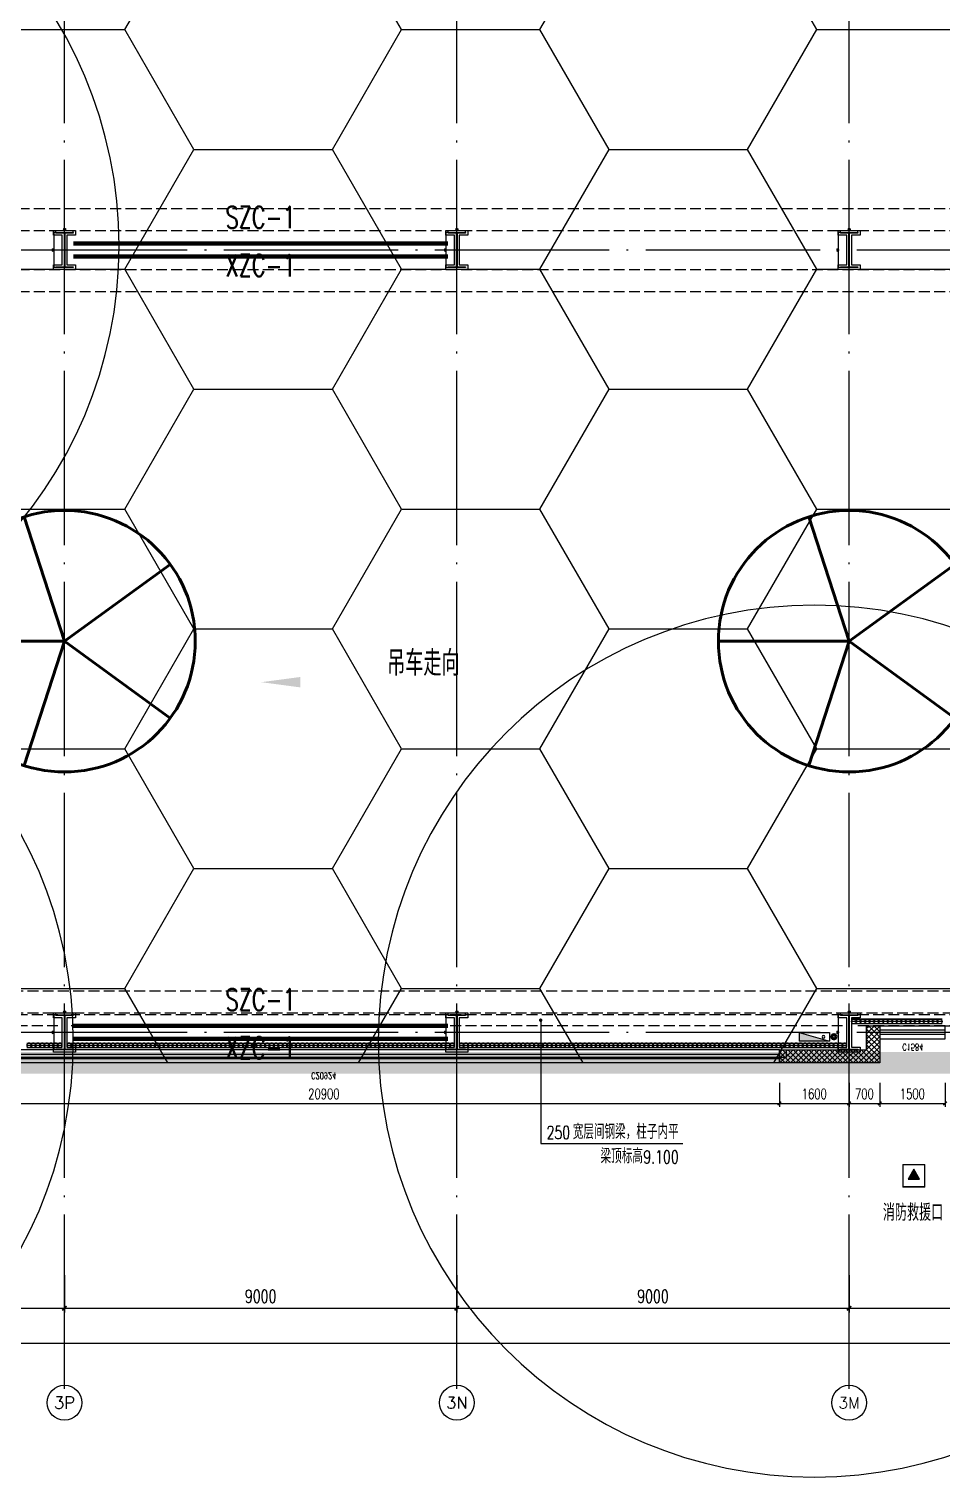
# Model space of a CAD drawing. Extents: x -821772 to -21949, y 506164 to 1049594.
# Drawn here: x -246670 to -225723, y 538719 to 571942 of the extents above; entities that cross this region are included whole.
import ezdxf
from ezdxf.enums import TextEntityAlignment as Align
from ezdxf.xclip import XClip

# ---------------------------------------------------------------- set-up
doc = ezdxf.new("R2010")
doc.units = 0
doc.header["$LTSCALE"] = 1000
doc.header["$MEASUREMENT"] = 0
doc.header["$XCLIPFRAME"] = 2
for name, pattern in [('10平面20250807_t3$0$CENTER', [2, 1.25, -0.25, 0.25, -0.25]), ('10平面20250807_t3$0$DASH', [0.35, 0.25, -0.1]), ('10平面20250807_t3$0$DOTE', [2.42, 2, -0.2, 0.02, -0.2]), ('DASH', [0.35, 0.25, -0.1])]:
    doc.linetypes.add(name, pattern=pattern)
doc.layers.get('Defpoints').update_dxf_attribs({"color": 210})
for name, color, linetype, lineweight in [('1-防火分区线', 201, 'DASH', 50), ('10平面20250807_t3$0$LG-ZF消防', 1, 'Continuous', 60), ('10平面20250807_t3$0$THIN', 8, 'Continuous', 0), ('10平面20250807_t3$0$柱间支撑', 8, '10平面20250807_t3$0$CENTER', 0)]:
    doc.layers.add(name, color=color, linetype=linetype, lineweight=lineweight)
for name, color, linetype in [('10平面20250807_t3$0$A-AXIS-D', 8, 'Continuous'), ('10平面20250807_t3$0$A-AXIS-DOTE', 8, '10平面20250807_t3$0$DOTE'), ('10平面20250807_t3$0$A-AXIS-DP', 8, 'Continuous'), ('10平面20250807_t3$0$A-AXIS-SYMB', 8, 'Continuous'), ('10平面20250807_t3$0$A-HATCH-2', 8, 'Continuous'), ('10平面20250807_t3$0$A-HRAIL', 8, 'Continuous'), ('10平面20250807_t3$0$A-LIN-V', 8, 'Continuous'), ('10平面20250807_t3$0$A-SFCE', 8, 'Continuous'), ('10平面20250807_t3$0$A-TEXT', 8, 'Continuous'), ('10平面20250807_t3$0$A-WINDOW', 8, 'Continuous'), ('10平面20250807_t3$0$AS-COLN', 8, 'Continuous'), ('10平面20250807_t3$0$AS-WALL', 8, 'Continuous'), ('10平面20250807_t3$0$AS-结构边线层', 8, 'Continuous'), ('10平面20250807_t3$0$DIM_SYMB', 8, 'Continuous'), ('10平面20250807_t3$0$PUB_HATCH', 8, 'Continuous'), ('10平面20250807_t3$0$PUB_TEXT', 8, 'Continuous'), ('10平面20250807_t3$0$RP-N2-01$0$$0$A-WIND-J', 8, 'Continuous'), ('10平面20250807_t3$0$RP-N2-01$0$A-WIND-J', 8, 'Continuous'), ('10平面20250807_t3$0$SB_ZF消火栓', 10, 'Continuous'), ('10平面20250807_t3$0$SB_ZF消火栓M', 10, 'Continuous'), ('10平面20250807_t3$0$建-窗', 8, 'Continuous'), ('10平面20250807_t3$0$建-箭头', 8, 'Continuous'), ('10平面20250807_t3$0$建-门窗编号', 8, 'Continuous'), ('PUB_HATCH', 8, 'Continuous')]:
    doc.layers.add(name, color=color, linetype=linetype)
doc.styles.add('10平面20250807_t3$0$_TCH_AXIS', font='COMPLEX', dxfattribs={"bigfont": 'GBCBIG'})
doc.styles.add('10平面20250807_t3$0$_TCH_DIM', font='SIMPLEX', dxfattribs={"bigfont": 'GBCBIG'})
doc.styles.add('10平面20250807_t3$0$_TCH_DIM_T3', font='SIMPLEX', dxfattribs={"width": 0.705882, "bigfont": 'GBCBIG'})
doc.styles.add('10平面20250807_t3$0$A-STANDARD', font='SIMPLEX', dxfattribs={"bigfont": 'GBCBIG'})
doc.styles.add('10平面20250807_t3$0$A-WIN-LABEL', font='SIMPLEX', dxfattribs={"bigfont": 'GBCBIG'})
doc.styles.add('10平面20250807_t3$0$TSSD_Rein', font='tj-romans1.shx', dxfattribs={"width": 0.7, "bigfont": 'tj-hztxt.shx'})
doc.dimstyles.new('10平面20250807_t3$0$_TCH_ARCH&&10', dxfattribs={"dimtxt": 29.75, "dimasz": 10, "dimexe": 10, "dimexo": 10, "dimgap": 12.625, "dimtad": 1, "dimdec": 0, "dimzin": 0, "dimdsep": 46, "dimtxsty": '10平面20250807_t3$0$_TCH_DIM_T3', "dimblk": '10平面20250807_t3$0$_ArchTick', "dimcen": 0.09, "dimclrt": 7, "dimazin": 2, "dimtfac": 1, "dimtdec": 0, "dimtix": 1, "dimtmove": 2, "dimatfit": 3, "dimfxl": 0, "dimtolj": 1, "dimtzin": 0, "dimarcsym": 0})
doc.dimstyles.new('10平面20250807_t3$0$_TCH_ARCH&&100', dxfattribs={"dimtxt": 297.5, "dimasz": 100, "dimexe": 100, "dimexo": 100, "dimgap": 126.25, "dimtad": 1, "dimdec": 0, "dimzin": 0, "dimdsep": 46, "dimtxsty": '10平面20250807_t3$0$_TCH_DIM_T3', "dimblk": '10平面20250807_t3$0$_ArchTick', "dimcen": 0.09, "dimclrt": 7, "dimazin": 2, "dimtfac": 1, "dimtdec": 0, "dimtix": 1, "dimtmove": 2, "dimatfit": 3, "dimfxl": 0, "dimtolj": 1, "dimtzin": 0, "dimarcsym": 0})
doc.dimstyles.new('10平面20250807_t3$0$_TCH_ARCH&&80', dxfattribs={"dimtxt": 238, "dimasz": 80, "dimexe": 80, "dimexo": 80, "dimgap": 101, "dimtad": 1, "dimdec": 0, "dimzin": 0, "dimdsep": 46, "dimtxsty": '10平面20250807_t3$0$_TCH_DIM_T3', "dimblk": '10平面20250807_t3$0$_ArchTick', "dimcen": 0.09, "dimclrt": 7, "dimazin": 2, "dimtfac": 1, "dimtdec": 0, "dimtix": 1, "dimtmove": 2, "dimatfit": 3, "dimfxl": 0, "dimtolj": 1, "dimtzin": 0, "dimarcsym": 0})
pattern_1 = [(45, (60, 0), (-60.000061, 60.000061), []), (135, (60, 0), (-60.000061, -60.000061), [])]

# ---------------------------------------------------------------- blocks, each defined once
blk = doc.blocks.new('10平面20250807_t3$0$_ArchTick')
at = {"color": 0, "linetype": 'ByBlock', "const_width": 0.4}
blk.add_lwpolyline([(-0.5, -0.5), (0.5, 0.5)], dxfattribs=at)
blk = doc.blocks.new('*D9910')
at = {"layer": '10平面20250807_t3$0$A-AXIS-D', "color": 0, "lineweight": -2}
for p, q in [((-34118, -261470), (-34118, -262328)), ((-25118, -261470), (-25118, -262328)), ((-34118, -262228), (-25118, -262228))]:
    blk.add_line(p, q, dxfattribs=at)
at = {"layer": 'Defpoints', "color": 0}
for p in [(-34118, -261370), (-25118, -261370), (-25118, -262228)]:
    blk.add_point(p, dxfattribs=at)
at = {"layer": '10平面20250807_t3$0$A-AXIS-D', "color": 0, "lineweight": -2, "xscale": 100, "yscale": 100, "zscale": 100, "rotation": 180}
blk.add_blockref('10平面20250807_t3$0$_ArchTick', (-34118, -262228), dxfattribs=at)
at = {"layer": '10平面20250807_t3$0$A-AXIS-D', "color": 0, "lineweight": -2, "xscale": 100, "yscale": 100, "zscale": 100}
blk.add_blockref('10平面20250807_t3$0$_ArchTick', (-25118, -262228), dxfattribs=at)
at = {"layer": '10平面20250807_t3$0$A-AXIS-D', "color": 7, "insert": (-29618, -261953), "char_height": 297.5, "attachment_point": 5, "style": '10平面20250807_t3$0$_TCH_DIM_T3'}
blk.add_mtext('\\A1;9000', dxfattribs=at)
blk = doc.blocks.new('*D9911')
at = {"layer": '10平面20250807_t3$0$A-AXIS-D', "color": 0, "lineweight": -2}
for p, q in [((-25118, -261470), (-25118, -262328)), ((-16118, -261470), (-16118, -262328)), ((-25118, -262228), (-16118, -262228))]:
    blk.add_line(p, q, dxfattribs=at)
at = {"layer": 'Defpoints', "color": 0}
for p in [(-25118, -261370), (-16118, -261370), (-16118, -262228)]:
    blk.add_point(p, dxfattribs=at)
at = {"layer": '10平面20250807_t3$0$A-AXIS-D', "color": 0, "lineweight": -2, "xscale": 100, "yscale": 100, "zscale": 100, "rotation": 180}
blk.add_blockref('10平面20250807_t3$0$_ArchTick', (-25118, -262228), dxfattribs=at)
at = {"layer": '10平面20250807_t3$0$A-AXIS-D', "color": 0, "lineweight": -2, "xscale": 100, "yscale": 100, "zscale": 100}
blk.add_blockref('10平面20250807_t3$0$_ArchTick', (-16118, -262228), dxfattribs=at)
at = {"layer": '10平面20250807_t3$0$A-AXIS-D', "color": 7, "insert": (-20618, -261953), "char_height": 297.5, "attachment_point": 5, "style": '10平面20250807_t3$0$_TCH_DIM_T3'}
blk.add_mtext('\\A1;9000', dxfattribs=at)
blk = doc.blocks.new('*D9912')
at = {"layer": '10平面20250807_t3$0$A-AXIS-D', "color": 0, "lineweight": -2}
for p, q in [((-16118, -261470), (-16118, -262328)), ((-7118, -261470), (-7118, -262328)), ((-16118, -262228), (-7118, -262228))]:
    blk.add_line(p, q, dxfattribs=at)
at = {"layer": 'Defpoints', "color": 0}
for p in [(-16118, -261370), (-7118, -261370), (-7118, -262228)]:
    blk.add_point(p, dxfattribs=at)
at = {"layer": '10平面20250807_t3$0$A-AXIS-D', "color": 0, "lineweight": -2, "xscale": 100, "yscale": 100, "zscale": 100, "rotation": 180}
blk.add_blockref('10平面20250807_t3$0$_ArchTick', (-16118, -262228), dxfattribs=at)
at = {"layer": '10平面20250807_t3$0$A-AXIS-D', "color": 0, "lineweight": -2, "xscale": 100, "yscale": 100, "zscale": 100}
blk.add_blockref('10平面20250807_t3$0$_ArchTick', (-7118, -262228), dxfattribs=at)
at = {"layer": '10平面20250807_t3$0$A-AXIS-D', "color": 7, "insert": (-11618, -261953), "char_height": 297.5, "attachment_point": 5, "style": '10平面20250807_t3$0$_TCH_DIM_T3'}
blk.add_mtext('\\A1;9000', dxfattribs=at)
blk = doc.blocks.new('*D9913')
at = {"layer": '10平面20250807_t3$0$A-AXIS-D', "color": 0, "lineweight": -2}
for p, q in [((-7118, -261470), (-7118, -262328)), ((1882, -261470), (1882, -262328)), ((-7118, -262228), (1882, -262228))]:
    blk.add_line(p, q, dxfattribs=at)
at = {"layer": 'Defpoints', "color": 0}
for p in [(-7118, -261370), (1882, -261370), (1882, -262228)]:
    blk.add_point(p, dxfattribs=at)
at = {"layer": '10平面20250807_t3$0$A-AXIS-D', "color": 0, "lineweight": -2, "xscale": 100, "yscale": 100, "zscale": 100, "rotation": 180}
blk.add_blockref('10平面20250807_t3$0$_ArchTick', (-7118, -262228), dxfattribs=at)
at = {"layer": '10平面20250807_t3$0$A-AXIS-D', "color": 0, "lineweight": -2, "xscale": 100, "yscale": 100, "zscale": 100}
blk.add_blockref('10平面20250807_t3$0$_ArchTick', (1882, -262228), dxfattribs=at)
at = {"layer": '10平面20250807_t3$0$A-AXIS-D', "color": 7, "insert": (-2618, -261953), "char_height": 297.5, "attachment_point": 5, "style": '10平面20250807_t3$0$_TCH_DIM_T3'}
blk.add_mtext('\\A1;9000', dxfattribs=at)
blk = doc.blocks.new('*D10049')
at = {"layer": '10平面20250807_t3$0$A-AXIS-D', "color": 0, "lineweight": -2}
for p, q in [((-93018, -261570), (-93018, -263128)), ((92682, -261570), (92682, -263128)), ((-93018, -263028), (92682, -263028))]:
    blk.add_line(p, q, dxfattribs=at)
at = {"layer": 'Defpoints', "color": 0}
for p in [(-93018, -261470), (92682, -261470), (92682, -263028)]:
    blk.add_point(p, dxfattribs=at)
at = {"layer": '10平面20250807_t3$0$A-AXIS-D', "color": 0, "lineweight": -2, "xscale": 100, "yscale": 100, "zscale": 100, "rotation": 180}
blk.add_blockref('10平面20250807_t3$0$_ArchTick', (-93018, -263028), dxfattribs=at)
at = {"layer": '10平面20250807_t3$0$A-AXIS-D', "color": 0, "lineweight": -2, "xscale": 100, "yscale": 100, "zscale": 100}
blk.add_blockref('10平面20250807_t3$0$_ArchTick', (92682, -263028), dxfattribs=at)
at = {"layer": '10平面20250807_t3$0$A-AXIS-D', "color": 7, "insert": (-168, -262753), "char_height": 297.5, "attachment_point": 5, "style": '10平面20250807_t3$0$_TCH_DIM_T3'}
blk.add_mtext('\\A1;185700', dxfattribs=at)
blk = doc.blocks.new('10平面20250807_t3$0$WINDOW2DLIB$DYNSTYLE$00000005')
at = {"color": 0}
for points in [[(-0.5, 0.5), (-0.5, -0.5)], [(-0.5, 0.5), (0.5, 0.5)], [(0.5, -0.5), (0.5, 0.5)], [(0.5, 0.1667), (-0.5, 0.1667)], [(0.5, -0.1667), (-0.5, -0.1667)], [(-0.5, -0.5), (0.5, -0.5)]]:
    blk.add_lwpolyline(points, dxfattribs=at)
blk = doc.blocks.new('10平面20250807_t3$0$42343243')
at = {"layer": '10平面20250807_t3$0$PUB_HATCH'}
h = blk.add_hatch(dxfattribs=at)
h.set_pattern_fill('多孔材料', color=256, scale=30, style=0)
h.set_pattern_definition(pattern_1)
h.paths.add_polyline_path([(-227154, 1223170), (-229454, 1223170), (-229454, 1222870), (-227454, 1222870)])
h = blk.add_hatch(dxfattribs=at)
h.set_pattern_fill('多孔材料', color=256, scale=30, style=0)
h.set_pattern_definition(pattern_1)
h.paths.add_polyline_path([(-227454, 1222320), (-227154, 1222620), (-227154, 1223170), (-227454, 1222870)])
h = blk.add_hatch(dxfattribs=at)
h.set_pattern_fill('多孔材料', color=256, scale=30, style=0)
h.set_pattern_definition(pattern_1)
h.paths.add_polyline_path([(-227454, 1222320), (-227154, 1222320), (-227154, 1222620)])
at = {"layer": '10平面20250807_t3$0$AS-WALL'}
for p, q in [((-227154, 1223170), (-229454, 1223170)), ((-229454, 1223170), (-229454, 1222870)), ((-227154, 1222620), (-227154, 1223170)), ((-229454, 1222870), (-227454, 1222870)), ((-227454, 1222320), (-227454, 1222870)), ((-227454, 1222320), (-227154, 1222320)), ((-227154, 1222320), (-227154, 1222620))]:
    blk.add_line(p, q, dxfattribs=at)
at = {"layer": '10平面20250807_t3$0$建-窗'}
ref = blk.add_blockref('10平面20250807_t3$0$WINDOW2DLIB$DYNSTYLE$00000005', (-239904, 1223020), dxfattribs=dict(at, xscale=-20900, yscale=-300, zscale=300, rotation=359.9999999994902))
ref.add_attrib('A', 'C20924', (-240194, 1223393), dxfattribs={"layer": '10平面20250807_t3$0$建-门窗编号', "ltscale": 500, "height": 148.8, "style": '10平面20250807_t3$0$A-WIN-LABEL', "width": 0.705882})
ref = blk.add_blockref('10平面20250807_t3$0$WINDOW2DLIB$DYNSTYLE$00000005', (-226404, 1222470), dxfattribs=dict(at, xscale=-1500, yscale=300, zscale=300, rotation=179.9999999999555))
ref.add_attrib('A', 'C1584', (-226634, 1222733), dxfattribs={"layer": '10平面20250807_t3$0$建-门窗编号', "ltscale": 500, "height": 148.8, "rotation": 360, "style": '10平面20250807_t3$0$A-WIN-LABEL', "width": 0.705882})
blk = doc.blocks.new('10平面20250807_t3$0$43243')
at = {"layer": '10平面20250807_t3$0$AS-结构边线层'}
blk.add_lwpolyline([(-277514, 548350), (-263994, 548350), (-263994, 548520), (-254454, 548520), (-254454, 549070), (-252354, 549070), (-252354, 548520), (-250514, 548520), (-250514, 548350), (-229294, 548350), (-229294, 548520), (-227454, 548520), (-227454, 549070), (-225354, 549070)], dxfattribs=at)
blk = doc.blocks.new('10平面20250807_t3$0$3243243')
at = {"layer": '10平面20250807_t3$0$A-AXIS-SYMB'}
for p, q in [((-234930, 549200), (-234930, 546370)), ((-234930, 546370), (-231670, 546370))]:
    blk.add_line(p, q, dxfattribs=at)
at = {"layer": '10平面20250807_t3$0$A-AXIS-SYMB', "const_width": 40}
blk.add_lwpolyline([(-234930, 549220, 1), (-234930, 549180, 1)], format="xyb", close=True, dxfattribs=at)
at = {"layer": '10平面20250807_t3$0$A-SFCE', "color": 2, "linetype": '10平面20250807_t3$0$DASH'}
for p, q in [((-246004.2, 549320), (-254704.2, 549320)), ((-219004.2, 549320), (-227704.2, 549320)), ((-246004.2, 549070), (-254704.2, 549070)), ((-219004.2, 549070), (-227704.2, 549070))]:
    blk.add_line(p, q, dxfattribs=at)
at = {"layer": '10平面20250807_t3$0$A-SFCE', "linetype": '10平面20250807_t3$0$DASH'}
for p, q in [((-228004.2, 549320), (-245704.2, 549320)), ((-228004.2, 549070), (-245704.2, 549070))]:
    blk.add_line(p, q, dxfattribs=at)
at = {"layer": '10平面20250807_t3$0$PUB_TEXT', "style": '10平面20250807_t3$0$_TCH_DIM', "width": 0.705882}
for s, p in [('250', (-234795.2, 546475)), ('9.100', (-232575, 545915))]:
    blk.add_text(s, height=297.5, dxfattribs=at).set_placement(p)
at = {"layer": '10平面20250807_t3$0$PUB_TEXT', "style": '10平面20250807_t3$0$_TCH_DIM'}
for s, p in [('宽层间钢梁，柱子内平', (-234195.2, 546475)), ('梁顶标高', (-233558, 545915))]:
    blk.add_text(s, height=337.59, dxfattribs=at).set_placement(p)
blk = doc.blocks.new('10平面20250807_t3$0$4324324')
at = {"layer": '10平面20250807_t3$0$A-HATCH-2', "linetype": '10平面20250807_t3$0$DASH'}
for p, q in [((-313054.2, 567820), (-128854.2, 567820)), ((-313054.2, 567320), (-128854.2, 567320)), ((-313054.2, 566419.9), (-128854.2, 566419.9)), ((-313054.2, 565919.9), (-128854.2, 565919.9)), ((-312854.2, 549870), (-138054.2, 549870)), ((-312854.2, 549370), (-138054.2, 549370))]:
    blk.add_line(p, q, dxfattribs=at)
blk = doc.blocks.new('10平面20250807_t3$0$w4324324')
at = {"layer": '10平面20250807_t3$0$A-HATCH-2', "lineweight": 60}
for q in [(-1694760, 686605), (-1697614, 684532), (-1691907, 684532), (-1696524, 681178), (-1692997, 681178)]:
    blk.add_line((-1694760, 683605), q, dxfattribs=at)
blk.add_circle((-1694760, 683605), 3000, dxfattribs=at)
blk = doc.blocks.new('10平面20250807_t3$0$342343')
at = {"layer": '10平面20250807_t3$0$A-LIN-V'}
for p in [(1030710, 45556), (1030710, 27556)]:
    blk.add_blockref('10平面20250807_t3$0$w4324324', p, dxfattribs=at)
blk = doc.blocks.new('*D10492')
at = {"layer": '10平面20250807_t3$0$A-AXIS-DP', "color": 0, "lineweight": -2}
for p, q in [((-165054, 621030), (-165054, 621079)), ((-165054, 621069), (-164654, 621069)), ((-164654, 621030), (-164654, 621079))]:
    blk.add_line(p, q, dxfattribs=at)
at = {"layer": 'Defpoints', "color": 0}
for p in [(-165054, 621020), (-164654, 621069), (-164654, 621020)]:
    blk.add_point(p, dxfattribs=at)
at = {"layer": '10平面20250807_t3$0$A-AXIS-DP', "color": 0, "lineweight": -2, "xscale": 10, "yscale": 10, "zscale": 10, "rotation": 180}
blk.add_blockref('10平面20250807_t3$0$_ArchTick', (-165054, 621069), dxfattribs=at)
at = {"layer": '10平面20250807_t3$0$A-AXIS-DP', "color": 0, "lineweight": -2, "xscale": 10, "yscale": 10, "zscale": 10}
blk.add_blockref('10平面20250807_t3$0$_ArchTick', (-164654, 621069), dxfattribs=at)
at = {"layer": '10平面20250807_t3$0$A-AXIS-DP', "color": 7, "insert": (-164854, 621096), "char_height": 29.8, "attachment_point": 5, "style": '10平面20250807_t3$0$_TCH_DIM_T3'}
blk.add_mtext('\\A1;400', dxfattribs=at)
blk = doc.blocks.new('*D10493')
at = {"layer": '10平面20250807_t3$0$A-AXIS-DP', "color": 0, "lineweight": -2}
for p, q in [((-165064, 621020), (-165105, 621020)), ((-165095, 620220), (-165095, 621020)), ((-165064, 620220), (-165105, 620220))]:
    blk.add_line(p, q, dxfattribs=at)
at = {"layer": 'Defpoints', "color": 0}
for p in [(-165095, 621020), (-165054, 621020), (-165054, 620220)]:
    blk.add_point(p, dxfattribs=at)
at = {"layer": '10平面20250807_t3$0$A-AXIS-DP', "color": 0, "lineweight": -2, "xscale": 10, "yscale": 10, "zscale": 10}
for p, rotation in [((-165095, 621020), 90), ((-165095, 620220), 270)]:
    blk.add_blockref('10平面20250807_t3$0$_ArchTick', p, dxfattribs=dict(at, rotation=rotation))
at = {"layer": '10平面20250807_t3$0$A-AXIS-DP', "color": 7, "insert": (-165123, 620620), "char_height": 29.8, "attachment_point": 5, "rotation": 90, "style": '10平面20250807_t3$0$_TCH_DIM_T3'}
blk.add_mtext('\\A1;800', dxfattribs=at)
blk = doc.blocks.new('10平面20250807_t3$0$RP-N2-01$0$$0$xfjy')
at = {"layer": '10平面20250807_t3$0$RP-N2-01$0$$0$A-WIND-J'}
h = blk.add_hatch(color=256, dxfattribs=at)
h.dxf.hatch_style = 1
h.paths.add_polyline_path([(1141876, -26214), (1142135, -26214), (1142005, -25989)])
at = {"layer": '10平面20250807_t3$0$RP-N2-01$0$$0$A-WIND-J', "const_width": 25}
blk.add_lwpolyline([(1141755, -25889), (1141755, -26389), (1142255, -26389), (1142255, -25889)], close=True, dxfattribs=at)
at = {"layer": '10平面20250807_t3$0$RP-N2-01$0$$0$A-WIND-J'}
for points in [[(1141755, -26389), (1142255, -26389), (1142255, -25889), (1141755, -25889)], [(1141876, -26214), (1142135, -26214), (1142005, -25989)]]:
    blk.add_lwpolyline(points, close=True, dxfattribs=at)
blk = doc.blocks.new('10平面20250807_t3$0$RP-N2-01$0$xfjy')
at = {"layer": '10平面20250807_t3$0$RP-N2-01$0$$0$A-WIND-J'}
blk.add_blockref('10平面20250807_t3$0$RP-N2-01$0$$0$xfjy', (0, 0), dxfattribs=at)
blk = doc.blocks.new('10平面20250807_t3$0$1232')
at = {"layer": '10平面20250807_t3$0$RP-N2-01$0$A-WIND-J'}
blk.add_blockref('10平面20250807_t3$0$RP-N2-01$0$xfjy', (-1368375, 571769, 0), dxfattribs=at)
at = {"layer": '10平面20250807_t3$0$A-TEXT', "style": '10平面20250807_t3$0$_TCH_DIM'}
blk.add_text('消防救援口', height=384.1, dxfattribs=at).set_placement((-227081, 544597, 0))
blk = doc.blocks.new('10平面20250807_t3$0$23124232432')
at = {"layer": '10平面20250807_t3$0$柱间支撑', "const_width": 100}
for points in [[(-237054, 567020), (-245654, 567020)], [(-237054, 566720), (-245654, 566720)], [(-237054, 549070), (-245654, 549070)], [(-237054, 548770), (-245654, 548770)]]:
    blk.add_lwpolyline(points, dxfattribs=at)
at = {"layer": '10平面20250807_t3$0$THIN', "style": '10平面20250807_t3$0$TSSD_Rein', "width": 0.7}
for s, p in [('SZC-1', (-241354, 567220)), ('XZC-1', (-241354, 566116)), ('SZC-1', (-241354, 549270)), ('XZC-1', (-241354, 548166))]:
    blk.add_text(s, height=500, dxfattribs=at).set_placement(p, align=Align.BOTTOM_CENTER)
blk = doc.blocks.new('10平面20250807_t3$0$99平面图例外参$0$$LinePat$圆环')
for points in [[(0, 150), (300, 150)], [(0, 0), (300, 0)], [(0, -150), (300, -150)]]:
    blk.add_lwpolyline(points)
at = {"color": 0}
blk.add_circle((150, 0), 150, dxfattribs=at)
blk = doc.blocks.new('10平面20250807_t3$0$34242343243')
at = {"layer": '10平面20250807_t3$0$A-HRAIL', "yscale": 0.3333333333333333, "zscale": 0.3333333333333333}
for p, xscale, rotation in [((-227696, 549170), 0.3461333288391431, 180), ((-227593, 549170), 0.3461333288391431, 180), ((-227489, 549170), 0.3461333288391431, 180), ((-227385, 549170), 0.3461333288391431, 180), ((-227281, 549170), 0.3461333288391431, 180), ((-227177, 549170), 0.3461333288391431, 180), ((-227073, 549170), 0.3461333288391431, 180), ((-226969, 549170), 0.3461333288391431, 180), ((-226866, 549170), 0.3461333288391431, 180), ((-226762, 549170), 0.3461333288391431, 180), ((-226658, 549170), 0.3461333288391431, 180), ((-226554, 549170), 0.3461333288391431, 180), ((-226450, 549170), 0.3461333288391431, 180), ((-226346, 549170), 0.3461333288391431, 180), ((-226243, 549170), 0.3461333288391431, 180), ((-226139, 549170), 0.3461333288391431, 180), ((-226035, 549170), 0.3461333288391431, 180), ((-225931, 549170), 0.3461333288391431, 180), ((-225827, 549170), 0.3461333288391431, 180), ((-225723, 549170), 0.3461333288391431, 180), ((-246720, 548626), -0.3384127419231498, 179.9999999997967), ((-246619, 548626), -0.3384127419231498, 179.9999999997967), ((-246517, 548626), -0.3384127419231498, 179.9999999997967), ((-246416, 548626), -0.3384127419231498, 179.9999999997967), ((-246314, 548626), -0.3384127419231498, 179.9999999997967), ((-246213, 548626), -0.3384127419231498, 179.9999999997967), ((-246111, 548626), -0.3384127419231498, 179.9999999997967), ((-246010, 548626), -0.3384127419231498, 179.9999999997967), ((-245800, 548626), -0.3368181818181818, 179.9999999997967), ((-245699, 548626), -0.3368181818181818, 179.9999999997967), ((-245598, 548626), -0.3368181818181818, 179.9999999997967), ((-245497, 548626), -0.3368181818181818, 179.9999999997967), ((-245396, 548626), -0.3368181818181818, 179.9999999997967), ((-245295, 548626), -0.3368181818181818, 179.9999999997967), ((-245194, 548626), -0.3368181818181818, 179.9999999997967), ((-245093, 548626), -0.3368181818181818, 179.9999999997967), ((-244992, 548626), -0.3368181818181818, 179.9999999997967), ((-244891, 548626), -0.3368181818181818, 179.9999999997967), ((-244790, 548626), -0.3368181818181818, 179.9999999997967), ((-244689, 548626), -0.3368181818181818, 179.9999999997967), ((-244588, 548626), -0.3368181818181818, 179.9999999997967), ((-244487, 548626), -0.3368181818181818, 179.9999999997967), ((-244386, 548626), -0.3368181818181818, 179.9999999997967), ((-244285, 548626), -0.3368181818181818, 179.9999999997967), ((-244183, 548626), -0.3368181818181818, 179.9999999997967), ((-244082, 548626), -0.3368181818181818, 179.9999999997967), ((-243981, 548626), -0.3368181818181818, 179.9999999997967), ((-243880, 548626), -0.3368181818181818, 179.9999999997967), ((-243779, 548626), -0.3368181818181818, 179.9999999997967), ((-243678, 548626), -0.3368181818181818, 179.9999999997967), ((-243577, 548626), -0.3368181818181818, 179.9999999997967), ((-243476, 548626), -0.3368181818181818, 179.9999999997967), ((-243375, 548626), -0.3368181818181818, 179.9999999997967), ((-243274, 548626), -0.3368181818181818, 179.9999999997967), ((-243173, 548626), -0.3368181818181818, 179.9999999997967), ((-243072, 548626), -0.3368181818181818, 179.9999999997967), ((-242971, 548626), -0.3368181818181818, 179.9999999997967), ((-242870, 548626), -0.3368181818181818, 179.9999999997967), ((-242769, 548626), -0.3368181818181818, 179.9999999997967), ((-242668, 548626), -0.3368181818181818, 179.9999999997967), ((-242567, 548626), -0.3368181818181818, 179.9999999997967), ((-242466, 548626), -0.3368181818181818, 179.9999999997967), ((-242365, 548626), -0.3368181818181818, 179.9999999997967), ((-242264, 548626), -0.3368181818181818, 179.9999999997967), ((-242163, 548626), -0.3368181818181818, 179.9999999997967), ((-242062, 548626), -0.3368181818181818, 179.9999999997967), ((-241960, 548626), -0.3368181818181818, 179.9999999997967), ((-241859, 548626), -0.3368181818181818, 179.9999999997967), ((-241758, 548626), -0.3368181818181818, 179.9999999997967), ((-241657, 548626), -0.3368181818181818, 179.9999999997967), ((-241556, 548626), -0.3368181818181818, 179.9999999997967), ((-241455, 548626), -0.3368181818181818, 179.9999999997967), ((-241354, 548626), -0.3368181818181818, 179.9999999997967), ((-241253, 548626), -0.3368181818181818, 179.9999999997967), ((-241152, 548626), -0.3368181818181818, 179.9999999997967), ((-241051, 548626), -0.3368181818181818, 179.9999999997967), ((-240950, 548626), -0.3368181818181818, 179.9999999997967), ((-240849, 548626), -0.3368181818181818, 179.9999999997967), ((-240748, 548626), -0.3368181818181818, 179.9999999997967), ((-240647, 548626), -0.3368181818181818, 179.9999999997967), ((-240546, 548626), -0.3368181818181818, 179.9999999997967), ((-240445, 548626), -0.3368181818181818, 179.9999999997967), ((-240344, 548626), -0.3368181818181818, 179.9999999997967), ((-240243, 548626), -0.3368181818181818, 179.9999999997967), ((-240142, 548626), -0.3368181818181818, 179.9999999997967), ((-240041, 548626), -0.3368181818181818, 179.9999999997967), ((-239940, 548626), -0.3368181818181818, 179.9999999997967), ((-239839, 548626), -0.3368181818181818, 179.9999999997967), ((-239737, 548626), -0.3368181818181818, 179.9999999997967), ((-239636, 548626), -0.3368181818181818, 179.9999999997967), ((-239535, 548626), -0.3368181818181818, 179.9999999997967), ((-239434, 548626), -0.3368181818181818, 179.9999999997967), ((-239333, 548626), -0.3368181818181818, 179.9999999997967), ((-239232, 548626), -0.3368181818181818, 179.9999999997967), ((-239131, 548626), -0.3368181818181818, 179.9999999997967), ((-239030, 548626), -0.3368181818181818, 179.9999999997967), ((-238929, 548626), -0.3368181818181818, 179.9999999997967), ((-238828, 548626), -0.3368181818181818, 179.9999999997967), ((-238727, 548626), -0.3368181818181818, 179.9999999997967), ((-238626, 548626), -0.3368181818181818, 179.9999999997967), ((-238525, 548626), -0.3368181818181818, 179.9999999997967), ((-238424, 548626), -0.3368181818181818, 179.9999999997967), ((-238323, 548626), -0.3368181818181818, 179.9999999997967), ((-238222, 548626), -0.3368181818181818, 179.9999999997967), ((-238121, 548626), -0.3368181818181818, 179.9999999997967), ((-238020, 548626), -0.3368181818181818, 179.9999999997967), ((-237919, 548626), -0.3368181818181818, 179.9999999997967), ((-237818, 548626), -0.3368181818181818, 179.9999999997967), ((-237717, 548626), -0.3368181818181818, 179.9999999997967), ((-237616, 548626), -0.3368181818181818, 179.9999999997967), ((-237514, 548626), -0.3368181818181818, 179.9999999997967), ((-237413, 548626), -0.3368181818181818, 179.9999999997967), ((-237312, 548626), -0.3368181818181818, 179.9999999997967), ((-237211, 548626), -0.3368181818181818, 179.9999999997967), ((-237110, 548626), -0.3368181818181818, 179.9999999997967), ((-237009, 548626), -0.3368181818181818, 179.9999999997967), ((-236800, 548626), -0.3368181818181785, 179.999999999796), ((-236699, 548626), -0.3368181818181785, 179.999999999796), ((-236598, 548626), -0.3368181818181785, 179.999999999796), ((-236497, 548626), -0.3368181818181785, 179.999999999796), ((-236396, 548626), -0.3368181818181785, 179.999999999796), ((-236295, 548626), -0.3368181818181785, 179.999999999796), ((-236194, 548626), -0.3368181818181785, 179.999999999796), ((-236093, 548626), -0.3368181818181785, 179.999999999796), ((-235992, 548626), -0.3368181818181785, 179.999999999796), ((-235891, 548626), -0.3368181818181785, 179.999999999796), ((-235790, 548626), -0.3368181818181785, 179.999999999796), ((-235689, 548626), -0.3368181818181785, 179.999999999796), ((-235588, 548626), -0.3368181818181785, 179.999999999796), ((-235487, 548626), -0.3368181818181785, 179.999999999796), ((-235386, 548626), -0.3368181818181785, 179.999999999796), ((-235285, 548626), -0.3368181818181785, 179.999999999796), ((-235183, 548626), -0.3368181818181785, 179.999999999796), ((-235082, 548626), -0.3368181818181785, 179.999999999796), ((-234981, 548626), -0.3368181818181785, 179.999999999796), ((-234880, 548626), -0.3368181818181785, 179.999999999796), ((-234779, 548626), -0.3368181818181785, 179.999999999796), ((-234678, 548626), -0.3368181818181785, 179.999999999796), ((-234577, 548626), -0.3368181818181785, 179.999999999796), ((-234476, 548626), -0.3368181818181785, 179.999999999796), ((-234375, 548626), -0.3368181818181785, 179.999999999796), ((-234274, 548626), -0.3368181818181785, 179.999999999796), ((-234173, 548626), -0.3368181818181785, 179.999999999796), ((-234072, 548626), -0.3368181818181785, 179.999999999796), ((-233971, 548626), -0.3368181818181785, 179.999999999796), ((-233870, 548626), -0.3368181818181785, 179.999999999796), ((-233769, 548626), -0.3368181818181785, 179.999999999796), ((-233668, 548626), -0.3368181818181785, 179.999999999796), ((-233567, 548626), -0.3368181818181785, 179.999999999796), ((-233466, 548626), -0.3368181818181785, 179.999999999796), ((-233365, 548626), -0.3368181818181785, 179.999999999796), ((-233264, 548626), -0.3368181818181785, 179.999999999796), ((-233163, 548626), -0.3368181818181785, 179.999999999796), ((-233062, 548626), -0.3368181818181785, 179.999999999796), ((-232960, 548626), -0.3368181818181785, 179.999999999796), ((-232859, 548626), -0.3368181818181785, 179.999999999796), ((-232758, 548626), -0.3368181818181785, 179.999999999796), ((-232657, 548626), -0.3368181818181785, 179.999999999796), ((-232556, 548626), -0.3368181818181785, 179.999999999796), ((-232455, 548626), -0.3368181818181785, 179.999999999796), ((-232354, 548626), -0.3368181818181785, 179.999999999796), ((-232253, 548626), -0.3368181818181785, 179.999999999796), ((-232152, 548626), -0.3368181818181785, 179.999999999796), ((-232051, 548626), -0.3368181818181785, 179.999999999796), ((-231950, 548626), -0.3368181818181785, 179.999999999796), ((-231849, 548626), -0.3368181818181785, 179.999999999796), ((-231748, 548626), -0.3368181818181785, 179.999999999796), ((-231647, 548626), -0.3368181818181785, 179.999999999796), ((-231546, 548626), -0.3368181818181785, 179.999999999796), ((-231445, 548626), -0.3368181818181785, 179.999999999796), ((-231344, 548626), -0.3368181818181785, 179.999999999796), ((-231243, 548626), -0.3368181818181785, 179.999999999796), ((-231142, 548626), -0.3368181818181785, 179.999999999796), ((-231041, 548626), -0.3368181818181785, 179.999999999796), ((-230940, 548626), -0.3368181818181785, 179.999999999796), ((-230839, 548626), -0.3368181818181785, 179.999999999796), ((-230737, 548626), -0.3368181818181785, 179.999999999796), ((-230636, 548626), -0.3368181818181785, 179.999999999796), ((-230535, 548626), -0.3368181818181785, 179.999999999796), ((-230434, 548626), -0.3368181818181785, 179.999999999796), ((-230333, 548626), -0.3368181818181785, 179.999999999796), ((-230232, 548626), -0.3368181818181785, 179.999999999796), ((-230131, 548626), -0.3368181818181785, 179.999999999796), ((-230030, 548626), -0.3368181818181785, 179.999999999796), ((-229929, 548626), -0.3368181818181785, 179.999999999796), ((-229828, 548626), -0.3368181818181785, 179.999999999796), ((-229727, 548626), -0.3368181818181785, 179.999999999796), ((-229626, 548626), -0.3368181818181785, 179.999999999796), ((-229525, 548626), -0.3368181818181785, 179.999999999796), ((-229424, 548626), -0.3368181818181785, 179.999999999796), ((-229323, 548626), -0.3368181818181785, 179.999999999796), ((-229222, 548626), -0.3368181818181785, 179.999999999796), ((-229121, 548626), -0.3368181818181785, 179.999999999796), ((-229020, 548626), -0.3368181818181785, 179.999999999796), ((-228919, 548626), -0.3368181818181785, 179.999999999796), ((-228818, 548626), -0.3368181818181785, 179.999999999796), ((-228717, 548626), -0.3368181818181785, 179.999999999796), ((-228616, 548626), -0.3368181818181785, 179.999999999796), ((-228514, 548626), -0.3368181818181785, 179.999999999796), ((-228413, 548626), -0.3368181818181785, 179.999999999796), ((-228312, 548626), -0.3368181818181785, 179.999999999796), ((-228211, 548626), -0.3368181818181785, 179.999999999796), ((-228110, 548626), -0.3368181818181785, 179.999999999796), ((-228009, 548626), -0.3368181818181785, 179.999999999796)]:
    blk.add_blockref('10平面20250807_t3$0$99平面图例外参$0$$LinePat$圆环', p, dxfattribs=dict(at, xscale=xscale, rotation=rotation))
blk = doc.blocks.new('10平面20250807_t3$0$A$C5D961328')
at = {"layer": '10平面20250807_t3$0$SB_ZF消火栓'}
blk.add_hatch(color=256, dxfattribs=at).paths.add_polyline_path([(0, 40), (700, 40), (700, 240)])
at = {"layer": '10平面20250807_t3$0$A-LIN-V', "ltscale": 500}
blk.add_circle((350, 40), 10001, dxfattribs=at)
at = {"layer": '10平面20250807_t3$0$SB_ZF消火栓'}
for p, q in [((700, 240), (0, 240)), ((0, 240), (0, 40)), ((700, 240), (0, 40)), ((0, 40), (700, 40)), ((700, 240), (700, 40))]:
    blk.add_line(p, q, dxfattribs=at)
at = {"layer": '10平面20250807_t3$0$SB_ZF消火栓', "color": 1}
blk.add_circle((140, 140), 32.5, dxfattribs=at)
blk = doc.blocks.new('10平面20250807_t3$0$we42342343234')
at = {"layer": '10平面20250807_t3$0$LG-ZF消防'}
blk.add_circle((-228204, 548820), 50, dxfattribs=at)
at = {"layer": '10平面20250807_t3$0$SB_ZF消火栓M', "xscale": -1, "rotation": 270}
blk.add_blockref('10平面20250807_t3$0$A$C5D961328', (-254644, 566620), dxfattribs=at)
at = {"layer": '10平面20250807_t3$0$SB_ZF消火栓M', "xscale": -1}
for p in [(-255304, 548680), (-228304, 548680)]:
    blk.add_blockref('10平面20250807_t3$0$A$C5D961328', p, dxfattribs=at)
blk = doc.blocks.new('10平面20250807_t3$0$234243242332')
at = {"layer": '10平面20250807_t3$0$SB_ZF消火栓'}
blk.add_blockref('10平面20250807_t3$0$we42342343234', (0, 0), dxfattribs=at)
blk = doc.blocks.new('*D12128')
at = {"layer": '10平面20250807_t3$0$A-AXIS-DP', "color": 0, "lineweight": -2}
for p, q in [((-250354, 547760), (-250354, 547210)), ((-229454, 547760), (-229454, 547210)), ((-250354, 547290), (-229454, 547290))]:
    blk.add_line(p, q, dxfattribs=at)
at = {"layer": 'Defpoints', "color": 0}
for p in [(-250354, 547840), (-229454, 547840), (-229454, 547290)]:
    blk.add_point(p, dxfattribs=at)
at = {"layer": '10平面20250807_t3$0$A-AXIS-DP', "color": 0, "lineweight": -2, "xscale": 80, "yscale": 80, "zscale": 80, "rotation": 180}
blk.add_blockref('10平面20250807_t3$0$_ArchTick', (-250354, 547290), dxfattribs=at)
at = {"layer": '10平面20250807_t3$0$A-AXIS-DP', "color": 0, "lineweight": -2, "xscale": 80, "yscale": 80, "zscale": 80}
blk.add_blockref('10平面20250807_t3$0$_ArchTick', (-229454, 547290), dxfattribs=at)
at = {"layer": '10平面20250807_t3$0$A-AXIS-DP', "color": 7, "insert": (-239904, 547510), "char_height": 238, "attachment_point": 5, "style": '10平面20250807_t3$0$_TCH_DIM_T3'}
blk.add_mtext('\\A1;20900', dxfattribs=at)
blk = doc.blocks.new('*D12129')
at = {"layer": '10平面20250807_t3$0$A-AXIS-DP', "color": 0, "lineweight": -2}
for p, q in [((-229454, 547760), (-229454, 547210)), ((-227854, 547760), (-227854, 547210)), ((-229454, 547290), (-227854, 547290))]:
    blk.add_line(p, q, dxfattribs=at)
at = {"layer": 'Defpoints', "color": 0}
for p in [(-229454, 547840), (-227854, 547840), (-227854, 547290)]:
    blk.add_point(p, dxfattribs=at)
at = {"layer": '10平面20250807_t3$0$A-AXIS-DP', "color": 0, "lineweight": -2, "xscale": 80, "yscale": 80, "zscale": 80, "rotation": 180}
blk.add_blockref('10平面20250807_t3$0$_ArchTick', (-229454, 547290), dxfattribs=at)
at = {"layer": '10平面20250807_t3$0$A-AXIS-DP', "color": 0, "lineweight": -2, "xscale": 80, "yscale": 80, "zscale": 80}
blk.add_blockref('10平面20250807_t3$0$_ArchTick', (-227854, 547290), dxfattribs=at)
at = {"layer": '10平面20250807_t3$0$A-AXIS-DP', "color": 7, "insert": (-228654, 547510), "char_height": 238, "attachment_point": 5, "style": '10平面20250807_t3$0$_TCH_DIM_T3'}
blk.add_mtext('\\A1;1600', dxfattribs=at)
blk = doc.blocks.new('*D12130')
at = {"layer": '10平面20250807_t3$0$A-AXIS-DP', "color": 0, "lineweight": -2}
for p, q in [((-227854, 547760), (-227854, 547210)), ((-227154, 547760), (-227154, 547210)), ((-227854, 547290), (-227154, 547290))]:
    blk.add_line(p, q, dxfattribs=at)
at = {"layer": 'Defpoints', "color": 0}
for p in [(-227854, 547840), (-227154, 547840), (-227154, 547290)]:
    blk.add_point(p, dxfattribs=at)
at = {"layer": '10平面20250807_t3$0$A-AXIS-DP', "color": 0, "lineweight": -2, "xscale": 80, "yscale": 80, "zscale": 80, "rotation": 180}
blk.add_blockref('10平面20250807_t3$0$_ArchTick', (-227854, 547290), dxfattribs=at)
at = {"layer": '10平面20250807_t3$0$A-AXIS-DP', "color": 0, "lineweight": -2, "xscale": 80, "yscale": 80, "zscale": 80}
blk.add_blockref('10平面20250807_t3$0$_ArchTick', (-227154, 547290), dxfattribs=at)
at = {"layer": '10平面20250807_t3$0$A-AXIS-DP', "color": 7, "insert": (-227504, 547510), "char_height": 238, "attachment_point": 5, "style": '10平面20250807_t3$0$_TCH_DIM_T3'}
blk.add_mtext('\\A1;700', dxfattribs=at)
blk = doc.blocks.new('*D12131')
at = {"layer": '10平面20250807_t3$0$A-AXIS-DP', "color": 0, "lineweight": -2}
for p, q in [((-227154, 547760), (-227154, 547210)), ((-225654, 547760), (-225654, 547210)), ((-227154, 547290), (-225654, 547290))]:
    blk.add_line(p, q, dxfattribs=at)
at = {"layer": 'Defpoints', "color": 0}
for p in [(-227154, 547840), (-225654, 547840), (-225654, 547290)]:
    blk.add_point(p, dxfattribs=at)
at = {"layer": '10平面20250807_t3$0$A-AXIS-DP', "color": 0, "lineweight": -2, "xscale": 80, "yscale": 80, "zscale": 80, "rotation": 180}
blk.add_blockref('10平面20250807_t3$0$_ArchTick', (-227154, 547290), dxfattribs=at)
at = {"layer": '10平面20250807_t3$0$A-AXIS-DP', "color": 0, "lineweight": -2, "xscale": 80, "yscale": 80, "zscale": 80}
blk.add_blockref('10平面20250807_t3$0$_ArchTick', (-225654, 547290), dxfattribs=at)
at = {"layer": '10平面20250807_t3$0$A-AXIS-DP', "color": 7, "insert": (-226404, 547510), "char_height": 238, "attachment_point": 5, "style": '10平面20250807_t3$0$_TCH_DIM_T3'}
blk.add_mtext('\\A1;1500', dxfattribs=at)
blk = doc.blocks.new('10平面20250807_t3$0$dote')
at = {"layer": '10平面20250807_t3$0$A-AXIS-D'}
for centre in [(-25117.8, -264396), (-16117.8, -264396), (-7117.8, -264396)]:
    blk.add_circle(centre, 400, dxfattribs=at)
at = {"layer": '10平面20250807_t3$0$A-AXIS-DOTE', "ltscale": 2}
for p, q in [((-25117.8, -264080), (-25117.8, -167560.7)), ((-16117.8, -264080), (-16117.8, -167560.7)), ((-7117.8, -264080), (-7117.8, -167560.7)), ((98696.4, -237950), (-97273.6, -237950)), ((98696.4, -255900), (-97273.6, -255900))]:
    blk.add_line(p, q, dxfattribs=at)
at = {"layer": '10平面20250807_t3$0$PUB_TEXT', "style": '10平面20250807_t3$0$_TCH_AXIS'}
for s, height, p, p2 in [('3P', 282.17, (-25359.7, -264537.1), (-24875.9, -264537.1)), ('3N', 270.86, (-16362.9, -264531.5), (-15872.7, -264531.5)), ('3M', 260.31, (-7365.7, -264526.2), (-6869.9, -264526.2))]:
    blk.add_text(s, height=height, dxfattribs=at).set_placement(p, p2, align=Align.FIT)
at = {"layer": '10平面20250807_t3$0$A-AXIS-D'}
for base, p1, p2, picture, middle in [((92682.2, -263027.8), (-93017.8, -261469.8), (92682.2, -261469.8), '*D10049', (-167.8, -262752.8)), ((-25117.8, -262227.8), (-34117.8, -261369.8), (-25117.8, -261369.8), '*D9910', (-29617.8, -261952.8)), ((-16117.8, -262227.8), (-25117.8, -261369.8), (-16117.8, -261369.8), '*D9911', (-20617.8, -261952.8)), ((-7117.8, -262227.8), (-16117.8, -261369.8), (-7117.8, -261369.8), '*D9912', (-11617.8, -261952.8)), ((1882.2, -262227.8), (-7117.8, -261369.8), (1882.2, -261369.8), '*D9913', (-2617.8, -261952.8))]:
    dim = blk.add_linear_dim(base=base, p1=p1, p2=p2, angle=0, dimstyle='10平面20250807_t3$0$_TCH_ARCH&&100', override={"dimgap": 0}, dxfattribs=at)
    dim.commit()
    dim.dimension.update_dxf_attribs({"geometry": picture, "text_midpoint": middle, "dimtype": 129})
blk = doc.blocks.new('10平面20250807_t3$0$w42343243')
at = {"layer": '10平面20250807_t3$0$A-HATCH-2'}
blk.add_lwpolyline([(-165104.2, 621070), (-164604.2, 621070), (-164604.2, 620958), (-164800.2, 620958), (-164800.2, 620282), (-164604.2, 620282), (-164604.2, 620170), (-165104.2, 620170), (-165104.2, 620282), (-164908.2, 620282), (-164908.2, 620958), (-165104.2, 620958)], close=True, dxfattribs=at)
at = {"layer": '10平面20250807_t3$0$AS-COLN', "color": 3}
blk.add_lwpolyline([(-165054.2, 621020), (-164654.2, 621020), (-164654.2, 621008), (-164850.2, 621008), (-164850.2, 620232), (-164654.2, 620232), (-164654.2, 620220), (-165054.2, 620220), (-165054.2, 620232), (-164858.2, 620232), (-164858.2, 621008), (-165054.2, 621008)], close=True, dxfattribs=at)
at = {"layer": '10平面20250807_t3$0$A-AXIS-DP'}
for p1, p2, distance, picture, middle in [((-165054.2, 620220), (-165054.2, 621020), 41.2, '*D10493', (-165122.9, 620620)), ((-165054.2, 621020), (-164654.2, 621020), 48.8, '*D10492', (-164854.2, 621096.2))]:
    dim = blk.add_aligned_dim(p1=p1, p2=p2, distance=distance, dimstyle='10平面20250807_t3$0$_TCH_ARCH&&10', dxfattribs=at)
    dim.commit()
    dim.dimension.update_dxf_attribs({"geometry": picture, "text_midpoint": middle})
blk = doc.blocks.new('10平面20250807_t3$0$42343')
at = {"layer": '10平面20250807_t3$0$A-WINDOW'}
for p in [(-81000, -53750), (-72000, -53750), (-63000, -53750), (-81000, -71700), (-72000, -71700), (-63000, -71700)]:
    blk.add_blockref('10平面20250807_t3$0$w42343243', p, dxfattribs=at)
blk = doc.blocks.new('10平面20250807_t3')
at = {"layer": '10平面20250807_t3$0$建-箭头'}
blk.add_lwpolyline([(-234442, 556955, 0, 0, 0), (-241342, 556955, 0, 240, 0), (-240442, 556955, 0, 0, 0)], format="xyseb", dxfattribs=at)
blk.add_blockref('10平面20250807_t3$0$1232', (0, 0))
at = {"layer": '10平面20250807_t3$0$A-AXIS-DP'}
blk.add_blockref('10平面20250807_t3$0$3243243', (0, 0), dxfattribs=at)
at = {"layer": '10平面20250807_t3$0$A-LIN-V', "rotation": 90}
blk.add_blockref('10平面20250807_t3$0$342343', (483306.5, 1221945), dxfattribs=at)
at = {"layer": '10平面20250807_t3$0$A-WINDOW'}
for name in ['10平面20250807_t3$0$43243', '10平面20250807_t3$0$42343', '10平面20250807_t3$0$4324324']:
    blk.add_blockref(name, (0, 0), dxfattribs=at)
at = {"layer": '10平面20250807_t3$0$A-WINDOW', "xscale": -1, "rotation": 180}
blk.add_blockref('10平面20250807_t3$0$42343243', (0, 1771390), dxfattribs=at)
at = {"layer": '10平面20250807_t3$0$AS-WALL'}
blk.add_blockref('10平面20250807_t3$0$dote', (-220736.4, 804820), dxfattribs=at)
at = {"layer": '10平面20250807_t3$0$DIM_SYMB'}
blk.add_blockref('10平面20250807_t3$0$34242343243', (0, 0), dxfattribs=at)
at = {"layer": '10平面20250807_t3$0$SB_ZF消火栓', "linetype": 'Continuous'}
blk.add_blockref('10平面20250807_t3$0$234243242332', (0, 0), dxfattribs=at)
at = {"layer": '10平面20250807_t3$0$柱间支撑'}
blk.add_blockref('10平面20250807_t3$0$23124232432', (0, 0), dxfattribs=at)
at = {"layer": '10平面20250807_t3$0$PUB_TEXT', "style": '10平面20250807_t3$0$A-STANDARD'}
blk.add_text('吊车走向', height=578.72, dxfattribs=at).set_placement((-238454.3, 557101.9))
at = {"layer": '10平面20250807_t3$0$A-AXIS-DP'}
for p1, p2, picture, middle in [((-250354.2, 547840), (-229454.2, 547840), '*D12128', (-239904.2, 547510)), ((-229454.2, 547840), (-227854.2, 547840), '*D12129', (-228654.2, 547510)), ((-227854.2, 547840), (-227154.2, 547840), '*D12130', (-227504.2, 547510)), ((-227154.2, 547840), (-225654.2, 547840), '*D12131', (-226404.2, 547510))]:
    dim = blk.add_aligned_dim(p1=p1, p2=p2, distance=-550, dimstyle='10平面20250807_t3$0$_TCH_ARCH&&80', dxfattribs=at)
    dim.commit()
    dim.dimension.update_dxf_attribs({"geometry": picture, "text_midpoint": middle})

msp = doc.modelspace()

# ---------------------------------------------------------------- block references
at = {"ltscale": 100}
ref = msp.add_blockref('10平面20250807_t3', (0, 0), dxfattribs=at)
XClip(ref).set_block_clipping_path([(-386212.6353242097, 506163.79756496), (-21948.7593967821, 884998.2285294847)])

# ---------------------------------------------------------------- next in the draw order: hatches: boundary and pattern name
at = {"layer": 'PUB_HATCH', "ltscale": 5000}
h = msp.add_hatch(dxfattribs=at)
h.set_pattern_fill('HONEY', color=8, scale=2000)
h.set_pattern_definition([(0, (0, 0), (4762.5, 2749.63), [3175, -6350]), (120, (0, 0), (-4762.499, 2749.631), [3175, -6350]), (60, (0, 0), (0.0006, 5499.261), [-6350, 3175])])
h.paths.add_polyline_path([(-252854.2, 548219.9), (-252854.2, 548720), (-254254.2, 548720), (-254254.2, 548219.9), (-313754.2, 548219.9), (-313754.2, 567383.2), (-296221.3, 621420), (-254254.2, 621420), (-254254.2, 620920), (-252854.2, 620920), (-252854.2, 621420), (-200254.2, 621420), (-200254.2, 620920), (-198854.2, 620920), (-198854.2, 621420), (-146254.2, 621420), (-146254.2, 620920), (-144854.2, 620920), (-144854.2, 621420), (-128054.2, 621420), (-128054.2, 548219.9), (-144854.2, 548219.9), (-144854.2, 548720), (-146254.2, 548720), (-146254.2, 548219.9), (-198854.2, 548219.9), (-198854.2, 548720), (-200254.2, 548720), (-200254.2, 548219.9)])

# ---------------------------------------------------------------- next in the draw order: linework, layer by layer
at = {"layer": '1-防火分区线', "color": 1, "linetype": 'DASH', "ltscale": 5, "const_width": 500}
msp.add_lwpolyline([(-146254.2, 548219.9), (-198854.2, 548219.9), (-198854.2, 548720), (-200254.2, 548720), (-200254.2, 548219.9), (-252854.2, 548219.9), (-252854.2, 548720), (-254254.2, 548720), (-254254.2, 548219.9), (-313754.2, 548219.9), (-313754.2, 567383.2), (-296221.3, 621420), (-296221.3, 621420), (-254254.2, 621420), (-254254.2, 620920), (-252854.2, 620920), (-252854.2, 621420), (-200254.2, 621420), (-200254.2, 620920), (-198854.2, 620920), (-198854.2, 621420), (-146254.2, 621420)], dxfattribs=at)

doc.saveas('drawing.dxf')
